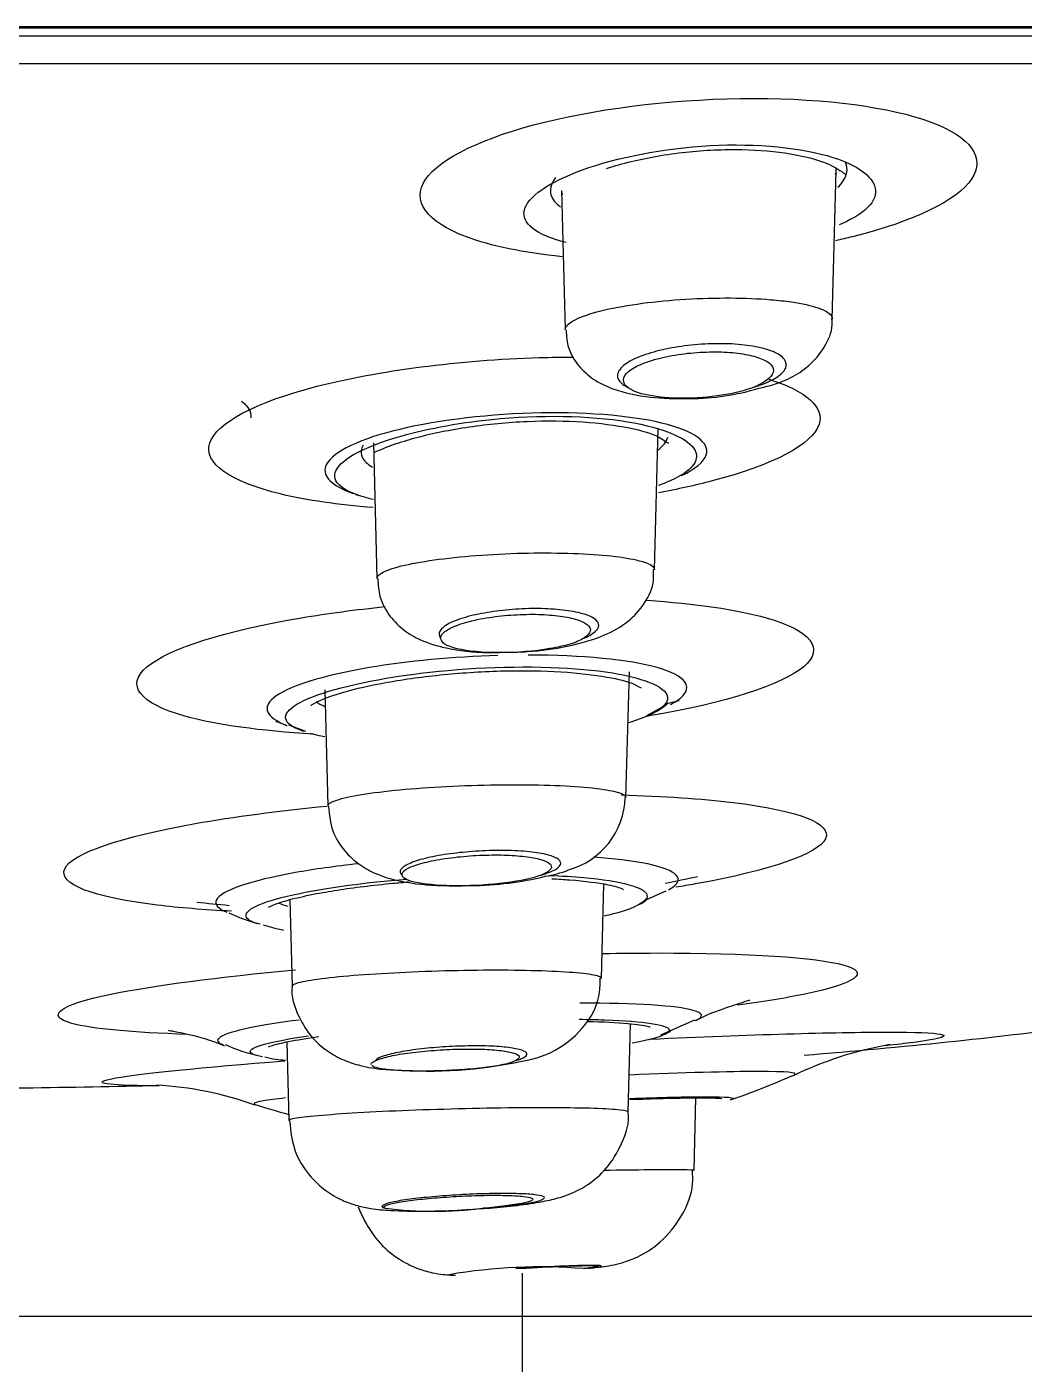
# Model space of a CAD drawing. Header units: millimetres. Extents: x -60 to 7633, y -2614 to 2146.
# Drawn here: x 2973.12 to 2983.22, y 1858.74 to 1872.29 of the extents above; entities that cross this region are included whole.
import ezdxf
from ezdxf.lldxf.tags import DXFTag

# ---------------------------------------------------------------- set-up
doc = ezdxf.new("R2010")
doc.units = ezdxf.units.MM
doc.layers.get('0').update_dxf_attribs({"color": 250})
tags = doc.linetypes.add('CENTER2', pattern=[28.575, 19.05, -3.175, 3.175, -3.175]).pattern_tags.tags
tags[10:11] = [DXFTag(74, 4), DXFTag(75, 0), DXFTag(340, '0'), DXFTag(46, 0.0), DXFTag(50, 0.0), DXFTag(44, 0.0), DXFTag(45, 0.0)]
tags[8:9] = [DXFTag(74, 4), DXFTag(75, 0), DXFTag(340, '0'), DXFTag(46, 0.0), DXFTag(50, 0.0), DXFTag(44, 0.0), DXFTag(45, 0.0)]
tags[6:7] = [DXFTag(74, 4), DXFTag(75, 0), DXFTag(340, '0'), DXFTag(46, 0.0), DXFTag(50, 0.0), DXFTag(44, 0.0), DXFTag(45, 0.0)]
tags[4:5] = [DXFTag(74, 4), DXFTag(75, 0), DXFTag(340, '0'), DXFTag(46, 0.0), DXFTag(50, 0.0), DXFTag(44, 0.0), DXFTag(45, 0.0)]

msp = doc.modelspace()

# ---------------------------------------------------------------- linework, layer by layer
at = {"linetype": 'Continuous'}
for p, q in [((3032.908, 1872.287), (2901.577, 1872.287)), ((2901.642, 1872.276), (3032.842, 1872.276)), ((3032.248, 1872.192), (2902.237, 1872.192)), ((2902.444, 1871.914), (3032.04, 1871.914)), ((2981.278, 1869.326), (2981.318, 1870.828)), ((2981.312, 1870.791), (2981.317, 1870.811)), ((2978.537, 1870.628), (2978.574, 1869.216)), ((2978.538, 1870.608), (2978.544, 1870.585)), ((2979.479, 1866.788), (2979.516, 1868.22)), ((2976.631, 1868.072), (2976.667, 1866.699)), ((2979.189, 1864.481), (2979.223, 1865.753)), ((2976.139, 1865.573), (2976.17, 1864.396)), ((2979.401, 1865.312), (2979.603, 1865.424)), ((2975.77, 1865.218), (2975.945, 1865.152)), ((2978.941, 1862.65), (2978.966, 1863.604)), ((2979.39, 1863.446), (2979.595, 1863.535)), ((2975.784, 1863.448), (2975.807, 1862.572)), ((2979.212, 1861.299), (2979.235, 1862.19)), ((2979.541, 1862.078), (2979.887, 1862.23)), ((2975.754, 1862.006), (2975.775, 1861.212)), ((2979.878, 1860.708), (2979.897, 1861.439)), ((2979.878, 1860.708), (2979.878, 1860.708)), ((2978.142, 1070.812), (2978.142, 1859.666))]:
    msp.add_line(p, q, dxfattribs=at)
at = {"linetype": 'CENTER2'}
msp.add_line((2987.242, 1859.226), (2947.242, 1859.226), dxfattribs=at)
at = {"linetype": 'Continuous'}
for centre, radius, start, end in [((2979.831, 1870.919), 2.398, 270.1227, 287.033), ((2977.947, 1865.107), 3.151, 110.1817, 114.4538), ((2977.657, 1875.445), 7.978, 285.1961, 285.3645), ((2977.657, 1875.445), 7.978, 261.0514, 261.2193), ((2976.545, 1867.732), 0.201, 242.4165, 258.563), ((2977.133, 1875.965), 10.817, 283.2626, 283.8789), ((2978.395, 1864.506), 0.787, 285.6377, 358.2367), ((2978.205, 1864.759), 1.088, 278.8067, 291.6895), ((2977.602, 1866.785), 3.195, 270.341, 283.9328), ((2976.595, 1878.889), 15.565, 281.078, 282.3027), ((2976.595, 1878.889), 15.565, 263.5329, 264.7476), ((2975.877, 1864.795), 1.642, 244.3526, 256.1226), ((2978.271, 1862.605), 0.658, 324.8925, 3.9798), ((2978.001, 1862.786), 0.983, 277.9138, 325.3091), ((2975.818, 1863.496), 1.665, 245.5429, 258.1478), ((2982.469, 1858.416), 3.614, 99.6695, 116.1417), ((2977.186, 1866.197), 4.486, 265.5562, 282.228), ((2974.267, 1858.198), 3.374, 69.7923, 87.1515), ((2977.772, 1868.605), 7.6, 288.9839, 294.0992), ((2977.772, 1868.605), 7.6, 252.0941, 254.7508), ((2977.38, 1866.137), 5.829, 273.251, 278.6328), ((2977.245, 1864.418), 4.126, 263.1181, 276.8819), ((2978.322, 1854.296), 5.432, 85.3678, 99.7732)]:
    msp.add_arc(centre, radius, start, end, dxfattribs=at)
for points, knots in [([(2978.542, 1869.958), (2978.155, 1869.999), (2977.818, 1870.067), (2977.167, 1870.311), (2977.012, 1870.524), (2977.306, 1870.958), (2977.751, 1871.17), (2978.979, 1871.473), (2979.755, 1871.561), (2980.486, 1871.561)], [0, 0, 0, 0, 0.167011, 0.167011, 0.444674, 0.444674, 0.722337, 0.722337, 1, 1, 1, 1]), ([(2980.486, 1871.561), (2981.216, 1871.561), (2981.869, 1871.473), (2982.682, 1871.171), (2982.835, 1870.957), (2982.542, 1870.528), (2982.103, 1870.314), (2981.426, 1870.146), (2981.37, 1870.133), (2981.311, 1870.12)], [0, 0, 0, 0, 0.323655, 0.323655, 0.64731, 0.64731, 0.970965, 0.970965, 1, 1, 1, 1]), ([(2978.748, 1870.837), (2979.093, 1870.962), (2979.568, 1871.058), (2980.515, 1871.109), (2980.977, 1871.062), (2981.591, 1870.865), (2981.741, 1870.723), (2981.692, 1870.478), (2981.563, 1870.371), (2981.348, 1870.281)], [0, 0, 0, 0, 0.2652394, 0.2652394, 0.5304788, 0.5304788, 0.7957183, 0.7957183, 1, 1, 1, 1]), ([(2978.99, 1870.852), (2979.079, 1870.879), (2979.303, 1870.944), (2979.789, 1871.029), (2980.365, 1871.055), (2980.873, 1871.009), (2981.245, 1870.912), (2981.383, 1870.814), (2981.409, 1870.794), (2981.411, 1870.792)], [0, 0, 0, 0, 0.096857, 0.281199, 0.461478, 0.634291, 0.804816, 0.975982, 1, 1, 1, 1]), ([(2978.583, 1870.101), (2978.278, 1870.178), (2978.128, 1870.297), (2978.192, 1870.563), (2978.402, 1870.711), (2978.748, 1870.837)], [0, 0, 0, 0, 0.498948, 0.498948, 1, 1, 1, 1]), ([(2981.42, 1870.794), (2981.422, 1870.8), (2981.424, 1870.807), (2981.43, 1870.846), (2981.427, 1870.877), (2981.415, 1870.909)], [0, 0, 0, 0, 0.176966, 0.176966, 1, 1, 1, 1]), ([(2978.474, 1870.759), (2978.449, 1870.726), (2978.433, 1870.693), (2978.421, 1870.636), (2978.422, 1870.611), (2978.428, 1870.587)], [0, 0, 0, 0, 0.558746, 0.558746, 1, 1, 1, 1]), ([(2978.574, 1869.216), (2978.574, 1869.225), (2978.576, 1869.234), (2978.581, 1869.244), (2978.597, 1869.274), (2978.64, 1869.305), (2978.706, 1869.335), (2978.772, 1869.364), (2978.864, 1869.393), (2978.974, 1869.419), (2979.084, 1869.445), (2979.214, 1869.468), (2979.354, 1869.486), (2979.492, 1869.505), (2979.643, 1869.519), (2979.796, 1869.528), (2979.945, 1869.537), (2980.099, 1869.541), (2980.246, 1869.54), (2980.39, 1869.54), (2980.531, 1869.534), (2980.655, 1869.523), (2980.73, 1869.517), (2980.8, 1869.509), (2980.864, 1869.5)], [0, 0, 0, 0, 0.046238, 0.046238, 0.046238, 0.194026, 0.194026, 0.194026, 0.342521, 0.342521, 0.342521, 0.489844, 0.489844, 0.489844, 0.634619, 0.634619, 0.634619, 0.776659, 0.776659, 0.776659, 0.917022, 0.917022, 0.917022, 1, 1, 1, 1]), ([(2980.864, 1869.5), (2980.973, 1869.484), (2981.066, 1869.463), (2981.134, 1869.44), (2981.202, 1869.417), (2981.247, 1869.39), (2981.267, 1869.362), (2981.275, 1869.35), (2981.279, 1869.339), (2981.278, 1869.327)], [0, 0, 0, 0, 0.416085, 0.416085, 0.416085, 0.831783, 0.831783, 0.831783, 1, 1, 1, 1]), ([(2980.534, 1868.626), (2980.583, 1868.637), (2980.782, 1868.684), (2981.018, 1868.809), (2981.215, 1869.048), (2981.287, 1869.232), (2981.275, 1869.316), (2981.273, 1869.328)], [0, 0, 0, 0, 0.115455, 0.541619, 0.772742, 0.972418, 1, 1, 1, 1]), ([(2978.582, 1869.215), (2978.586, 1869.149), (2978.595, 1869.024), (2978.705, 1868.845), (2978.863, 1868.706), (2979.094, 1868.595), (2979.416, 1868.526), (2979.687, 1868.521), (2979.837, 1868.521)], [0, 0, 0, 0, 0.108014, 0.239994, 0.365245, 0.519596, 0.771654, 1, 1, 1, 1]), ([(2980.483, 1868.637), (2980.503, 1868.643), (2980.522, 1868.649), (2980.54, 1868.656), (2980.61, 1868.68), (2980.668, 1868.707), (2980.712, 1868.736), (2980.758, 1868.765), (2980.789, 1868.796), (2980.803, 1868.827), (2980.817, 1868.858), (2980.814, 1868.89), (2980.793, 1868.918), (2980.772, 1868.947), (2980.733, 1868.974), (2980.678, 1868.997), (2980.642, 1869.012), (2980.599, 1869.025), (2980.551, 1869.036), (2980.485, 1869.052), (2980.407, 1869.063), (2980.324, 1869.07), (2980.24, 1869.077), (2980.149, 1869.079), (2980.056, 1869.076), (2979.966, 1869.073), (2979.872, 1869.066), (2979.783, 1869.054), (2979.694, 1869.043), (2979.607, 1869.027), (2979.529, 1869.008), (2979.448, 1868.988), (2979.375, 1868.965), (2979.315, 1868.94), (2979.251, 1868.914), (2979.2, 1868.885), (2979.165, 1868.855), (2979.128, 1868.825), (2979.107, 1868.793), (2979.103, 1868.763), (2979.1, 1868.732), (2979.114, 1868.701), (2979.146, 1868.674), (2979.161, 1868.661), (2979.18, 1868.648), (2979.203, 1868.637)], [0, 0, 0, 0, 0.019444, 0.019444, 0.019444, 0.093455, 0.093455, 0.093455, 0.170659, 0.170659, 0.170659, 0.249796, 0.249796, 0.249796, 0.328559, 0.328559, 0.328559, 0.37988, 0.37988, 0.37988, 0.449802, 0.449802, 0.449802, 0.519806, 0.519806, 0.519806, 0.588794, 0.588794, 0.588794, 0.658277, 0.658277, 0.658277, 0.730078, 0.730078, 0.730078, 0.805144, 0.805144, 0.805144, 0.883163, 0.883163, 0.883163, 0.962472, 0.962472, 0.962472, 1, 1, 1, 1]), ([(2976.629, 1867.418), (2976.275, 1867.445), (2975.956, 1867.491), (2975.177, 1867.678), (2974.908, 1867.868), (2975.041, 1868.276), (2975.441, 1868.486), (2976.674, 1868.805), (2977.507, 1868.912), (2978.429, 1868.94), (2978.546, 1868.942), (2978.662, 1868.942)], [0, 0, 0, 0, 0.135277, 0.135277, 0.410092, 0.410092, 0.684907, 0.684907, 0.959722, 0.959722, 1, 1, 1, 1]), ([(2979.203, 1868.637), (2979.182, 1868.654), (2979.17, 1868.674), (2979.166, 1868.693), (2979.16, 1868.719), (2979.17, 1868.747), (2979.194, 1868.774), (2979.219, 1868.802), (2979.259, 1868.83), (2979.312, 1868.855), (2979.365, 1868.88), (2979.432, 1868.904), (2979.507, 1868.924), (2979.58, 1868.944), (2979.663, 1868.96), (2979.75, 1868.972), (2979.832, 1868.983), (2979.919, 1868.991), (2980.004, 1868.993), (2980.085, 1868.996), (2980.167, 1868.994), (2980.241, 1868.989), (2980.315, 1868.983), (2980.383, 1868.973), (2980.442, 1868.96), (2980.501, 1868.947), (2980.552, 1868.93), (2980.59, 1868.911), (2980.63, 1868.891), (2980.658, 1868.868), (2980.672, 1868.844), (2980.686, 1868.819), (2980.685, 1868.792), (2980.67, 1868.765), (2980.655, 1868.738), (2980.624, 1868.71), (2980.579, 1868.683), (2980.552, 1868.667), (2980.52, 1868.651), (2980.483, 1868.637)], [0, 0, 0, 0, 0.06243, 0.06243, 0.06243, 0.145793, 0.145793, 0.145793, 0.231202, 0.231202, 0.231202, 0.316167, 0.316167, 0.316167, 0.398255, 0.398255, 0.398255, 0.476473, 0.476473, 0.476473, 0.551728, 0.551728, 0.551728, 0.626126, 0.626126, 0.626126, 0.701921, 0.701921, 0.701921, 0.780756, 0.780756, 0.780756, 0.863145, 0.863145, 0.863145, 0.948148, 0.948148, 0.948148, 1, 1, 1, 1]), ([(2980.483, 1868.637), (2980.395, 1868.602), (2980.283, 1868.574), (2980.034, 1868.536), (2979.896, 1868.525), (2979.635, 1868.525), (2979.513, 1868.535), (2979.318, 1868.574), (2979.244, 1868.602), (2979.203, 1868.637)], [0, 0, 0, 0, 0.25, 0.25, 0.5, 0.5, 0.75, 0.75, 1, 1, 1, 1]), ([(2980.635, 1868.719), (2981.018, 1868.596), (2981.2, 1868.433), (2981.078, 1868.06), (2980.684, 1867.849), (2980.06, 1867.687)], [0, 0, 0, 0, 0.460144, 0.460144, 1, 1, 1, 1]), ([(2975.295, 1868.494), (2975.295, 1868.494), (2975.311, 1868.482), (2975.392, 1868.412), (2975.391, 1868.337), (2975.391, 1868.327)], [0, 0, 0, 0, 0.334716, 0.924603, 1, 1, 1, 1]), ([(2979.751, 1867.742), (2979.891, 1867.809), (2979.978, 1867.881), (2980.042, 1868.077), (2979.875, 1868.196), (2979.223, 1868.352), (2978.742, 1868.389), (2977.725, 1868.358), (2977.21, 1868.291), (2976.439, 1868.092), (2976.189, 1867.96), (2976.114, 1867.734), (2976.212, 1867.638), (2976.42, 1867.563)], [0, 0, 0, 0, 0.104306, 0.104306, 0.290987, 0.290987, 0.477668, 0.477668, 0.664349, 0.664349, 0.85103, 0.85103, 1, 1, 1, 1]), ([(2976.861, 1868.127), (2977.13, 1868.207), (2977.468, 1868.274), (2978.31, 1868.36), (2978.823, 1868.35), (2979.583, 1868.224), (2979.831, 1868.113), (2979.939, 1867.892), (2979.851, 1867.785), (2979.644, 1867.692)], [0, 0, 0, 0, 0.208083, 0.208083, 0.485238, 0.485238, 0.762394, 0.762394, 1, 1, 1, 1]), ([(2976.86, 1868.065), (2976.938, 1868.09), (2977.133, 1868.15), (2977.593, 1868.244), (2978.186, 1868.3), (2978.767, 1868.296), (2979.244, 1868.229), (2979.543, 1868.142), (2979.613, 1868.063), (2979.62, 1868.074), (2979.621, 1868.076)], [0, 0, 0, 0, 0.083994, 0.242596, 0.401868, 0.557737, 0.711315, 0.864012, 0.981019, 1, 1, 1, 1]), ([(2976.497, 1867.536), (2976.366, 1867.58), (2976.281, 1867.632), (2976.196, 1867.798), (2976.328, 1867.926), (2976.618, 1868.043)], [0, 0, 0, 0, 0.348852, 0.348852, 1, 1, 1, 1]), ([(2976.511, 1867.947), (2976.512, 1867.94), (2976.515, 1867.933), (2976.534, 1867.891), (2976.57, 1867.858), (2976.622, 1867.828)], [0, 0, 0, 0, 0.15419, 0.15419, 1, 1, 1, 1]), ([(2979.644, 1867.692), (2979.61, 1867.676), (2979.572, 1867.661), (2979.528, 1867.645), (2979.525, 1867.644), (2979.522, 1867.643)], [0, 0, 0, 0, 0.92836, 0.92836, 1, 1, 1, 1]), ([(2976.667, 1866.699), (2976.666, 1866.717), (2976.682, 1866.736), (2976.714, 1866.755), (2976.755, 1866.779), (2976.823, 1866.803), (2976.913, 1866.826), (2977.003, 1866.848), (2977.117, 1866.869), (2977.246, 1866.887), (2977.374, 1866.905), (2977.521, 1866.921), (2977.673, 1866.932), (2977.824, 1866.944), (2977.985, 1866.952), (2978.143, 1866.956), (2978.299, 1866.96), (2978.455, 1866.959), (2978.6, 1866.955), (2978.744, 1866.951), (2978.881, 1866.943), (2978.997, 1866.932), (2979.115, 1866.92), (2979.216, 1866.905), (2979.293, 1866.887), (2979.341, 1866.876), (2979.38, 1866.864), (2979.41, 1866.852)], [0, 0, 0, 0, 0.093805, 0.093805, 0.093805, 0.215058, 0.215058, 0.215058, 0.336237, 0.336237, 0.336237, 0.456491, 0.456491, 0.456491, 0.575383, 0.575383, 0.575383, 0.693099, 0.693099, 0.693099, 0.810341, 0.810341, 0.810341, 0.928004, 0.928004, 0.928004, 1, 1, 1, 1]), ([(2977.982, 1865.954), (2978.058, 1865.954), (2978.255, 1865.956), (2978.622, 1866.011), (2978.947, 1866.104), (2979.204, 1866.244), (2979.382, 1866.436), (2979.475, 1866.637), (2979.469, 1866.749), (2979.467, 1866.789)], [0, 0, 0, 0, 0.100662, 0.30124, 0.523351, 0.685248, 0.820656, 0.945901, 1, 1, 1, 1]), ([(2976.676, 1866.699), (2976.679, 1866.632), (2976.686, 1866.502), (2976.791, 1866.314), (2976.94, 1866.168), (2977.132, 1866.059), (2977.396, 1865.982), (2977.703, 1865.944), (2977.913, 1865.951), (2977.982, 1865.954)], [0, 0, 0, 0, 0.101326, 0.230942, 0.345346, 0.469414, 0.645501, 0.899288, 1, 1, 1, 1]), ([(2979.398, 1866.479), (2979.893, 1866.446), (2980.314, 1866.385), (2981.066, 1866.173), (2981.207, 1865.989), (2980.77, 1865.622), (2980.2, 1865.439), (2979.417, 1865.306), (2979.411, 1865.305), (2979.405, 1865.304)], [0, 0, 0, 0, 0.241787, 0.241787, 0.619425, 0.619425, 0.997064, 0.997064, 1, 1, 1, 1]), ([(2976.022, 1865.123), (2975.49, 1865.155), (2975.032, 1865.218), (2974.262, 1865.436), (2974.117, 1865.619), (2974.558, 1865.99), (2975.134, 1866.172), (2976.167, 1866.346), (2976.452, 1866.384), (2976.749, 1866.415)], [0, 0, 0, 0, 0.224274, 0.224274, 0.555315, 0.555315, 0.886355, 0.886355, 1, 1, 1, 1]), ([(2978.762, 1866.095), (2978.764, 1866.096), (2978.767, 1866.097), (2978.769, 1866.098), (2978.821, 1866.12), (2978.861, 1866.145), (2978.885, 1866.169), (2978.909, 1866.193), (2978.918, 1866.218), (2978.911, 1866.242), (2978.906, 1866.258), (2978.894, 1866.273), (2978.874, 1866.288), (2978.847, 1866.308), (2978.804, 1866.327), (2978.749, 1866.343), (2978.694, 1866.359), (2978.625, 1866.372), (2978.548, 1866.38), (2978.473, 1866.389), (2978.389, 1866.394), (2978.301, 1866.395), (2978.216, 1866.396), (2978.126, 1866.392), (2978.038, 1866.386), (2977.951, 1866.379), (2977.864, 1866.369), (2977.785, 1866.355), (2977.704, 1866.342), (2977.628, 1866.325), (2977.563, 1866.306), (2977.496, 1866.287), (2977.439, 1866.265), (2977.396, 1866.243), (2977.352, 1866.219), (2977.321, 1866.195), (2977.307, 1866.17), (2977.292, 1866.146), (2977.293, 1866.121), (2977.31, 1866.098), (2977.311, 1866.097), (2977.312, 1866.096), (2977.313, 1866.095)], [0, 0, 0, 0, 0.003781, 0.003781, 0.003781, 0.090407, 0.090407, 0.090407, 0.179124, 0.179124, 0.179124, 0.238257, 0.238257, 0.238257, 0.323188, 0.323188, 0.323188, 0.408263, 0.408263, 0.408263, 0.491278, 0.491278, 0.491278, 0.572318, 0.572318, 0.572318, 0.653068, 0.653068, 0.653068, 0.735246, 0.735246, 0.735246, 0.81998, 0.81998, 0.81998, 0.907394, 0.907394, 0.907394, 0.996464, 0.996464, 0.996464, 1, 1, 1, 1]), ([(2977.313, 1866.095), (2977.313, 1866.106), (2977.316, 1866.117), (2977.323, 1866.128), (2977.337, 1866.151), (2977.367, 1866.174), (2977.41, 1866.196), (2977.453, 1866.218), (2977.511, 1866.24), (2977.578, 1866.258), (2977.644, 1866.276), (2977.721, 1866.293), (2977.804, 1866.305), (2977.884, 1866.317), (2977.97, 1866.326), (2978.056, 1866.331), (2978.139, 1866.336), (2978.224, 1866.338), (2978.303, 1866.336), (2978.382, 1866.333), (2978.456, 1866.328), (2978.522, 1866.319), (2978.588, 1866.31), (2978.646, 1866.297), (2978.692, 1866.283), (2978.74, 1866.268), (2978.776, 1866.25), (2978.799, 1866.231), (2978.822, 1866.211), (2978.832, 1866.189), (2978.827, 1866.167), (2978.821, 1866.144), (2978.801, 1866.121), (2978.767, 1866.098), (2978.765, 1866.097), (2978.764, 1866.096), (2978.762, 1866.095)], [0, 0, 0, 0, 0.046911, 0.046911, 0.046911, 0.145834, 0.145834, 0.145834, 0.245146, 0.245146, 0.245146, 0.342666, 0.342666, 0.342666, 0.437046, 0.437046, 0.437046, 0.528464, 0.528464, 0.528464, 0.618404, 0.618404, 0.618404, 0.708863, 0.708863, 0.708863, 0.801541, 0.801541, 0.801541, 0.897268, 0.897268, 0.897268, 0.995646, 0.995646, 0.995646, 1, 1, 1, 1]), ([(2978.762, 1866.095), (2978.727, 1866.073), (2978.681, 1866.053), (2978.564, 1866.017), (2978.495, 1866.002), (2978.266, 1865.963), (2978.084, 1865.949), (2977.743, 1865.949), (2977.587, 1865.963), (2977.371, 1866.014), (2977.313, 1866.051), (2977.313, 1866.095)], [0, 0, 0, 0, 0.125, 0.125, 0.25, 0.25, 0.5, 0.5, 0.75, 0.75, 1, 1, 1, 1]), ([(2977.892, 1865.919), (2977.44, 1865.906), (2976.977, 1865.862), (2976.113, 1865.717), (2975.754, 1865.603), (2975.502, 1865.392), (2975.546, 1865.295), (2975.74, 1865.218)], [0, 0, 0, 0, 0.30526, 0.30526, 0.680205, 0.680205, 1, 1, 1, 1]), ([(2979.64, 1865.424), (2979.681, 1865.445), (2979.715, 1865.467), (2979.879, 1865.604), (2979.791, 1865.717), (2979.221, 1865.877), (2978.744, 1865.924), (2978.199, 1865.924)], [0, 0, 0, 0, 0.086457, 0.086457, 0.543229, 0.543229, 1, 1, 1, 1]), ([(2976.156, 1865.492), (2976.216, 1865.513), (2976.365, 1865.564), (2976.764, 1865.655), (2977.333, 1865.733), (2977.96, 1865.772), (2978.547, 1865.762), (2979.006, 1865.707), (2979.274, 1865.642), (2979.342, 1865.587), (2979.343, 1865.594), (2979.343, 1865.594)], [0, 0, 0, 0, 0.074437, 0.211197, 0.354066, 0.496536, 0.637348, 0.777012, 0.901134, 0.993041, 1, 1, 1, 1]), ([(2976.179, 1865.557), (2976.5, 1865.655), (2976.975, 1865.737), (2977.989, 1865.817), (2978.52, 1865.812), (2979.302, 1865.714), (2979.554, 1865.625), (2979.634, 1865.457), (2979.569, 1865.384), (2979.421, 1865.317)], [0, 0, 0, 0, 0.270816, 0.270816, 0.541633, 0.541633, 0.812449, 0.812449, 1, 1, 1, 1]), ([(2975.926, 1865.15), (2975.83, 1865.183), (2975.77, 1865.22), (2975.704, 1865.352), (2975.858, 1865.46), (2976.179, 1865.557)], [0, 0, 0, 0, 0.3078711, 0.3078711, 1, 1, 1, 1]), ([(2975.997, 1865.41), (2975.996, 1865.409), (2975.998, 1865.416), (2976.06, 1865.453), (2976.127, 1865.48), (2976.156, 1865.492)], [0, 0, 0, 0, 0.211612, 0.72492, 1, 1, 1, 1]), ([(2979.214, 1865.241), (2979.223, 1865.244), (2979.37, 1865.288), (2979.499, 1865.342), (2979.603, 1865.428), (2979.617, 1865.441)], [0, 0, 0, 0, 0.050019, 0.864598, 1, 1, 1, 1]), ([(2975.644, 1865.251), (2975.644, 1865.251), (2975.644, 1865.252), (2975.672, 1865.248), (2975.744, 1865.215), (2975.759, 1865.208)], [0, 0, 0, 0, 0.072657, 0.838326, 1, 1, 1, 1]), ([(2976.17, 1864.396), (2976.17, 1864.401), (2976.172, 1864.407), (2976.176, 1864.412), (2976.192, 1864.431), (2976.238, 1864.451), (2976.309, 1864.47), (2976.38, 1864.489), (2976.479, 1864.508), (2976.598, 1864.525), (2976.717, 1864.541), (2976.858, 1864.557), (2977.011, 1864.57), (2977.163, 1864.582), (2977.33, 1864.593), (2977.498, 1864.6), (2977.666, 1864.607), (2977.839, 1864.611), (2978.004, 1864.611), (2978.168, 1864.612), (2978.328, 1864.609), (2978.471, 1864.604), (2978.614, 1864.598), (2978.744, 1864.589), (2978.85, 1864.578), (2978.956, 1864.566), (2979.041, 1864.552), (2979.099, 1864.536), (2979.156, 1864.521), (2979.187, 1864.503), (2979.189, 1864.484), (2979.189, 1864.483), (2979.189, 1864.482), (2979.189, 1864.482)], [0, 0, 0, 0, 0.030554, 0.030554, 0.030554, 0.138576, 0.138576, 0.138576, 0.246839, 0.246839, 0.246839, 0.354885, 0.354885, 0.354885, 0.462347, 0.462347, 0.462347, 0.569117, 0.569117, 0.569117, 0.675401, 0.675401, 0.675401, 0.781612, 0.781612, 0.781612, 0.888195, 0.888195, 0.888195, 0.995428, 0.995428, 0.995428, 1, 1, 1, 1]), ([(2979.14, 1864.507), (2979.567, 1864.495), (2979.954, 1864.47), (2980.94, 1864.351), (2981.28, 1864.216), (2981.14, 1863.912), (2980.66, 1863.744), (2979.889, 1863.606)], [0, 0, 0, 0, 0.192274, 0.192274, 0.596137, 0.596137, 1, 1, 1, 1]), ([(2975.195, 1863.33), (2974.917, 1863.344), (2974.662, 1863.365), (2973.782, 1863.471), (2973.435, 1863.606), (2973.577, 1863.915), (2974.065, 1864.082), (2975.214, 1864.287), (2975.673, 1864.347), (2976.163, 1864.395)], [0, 0, 0, 0, 0.116877, 0.116877, 0.468791, 0.468791, 0.820706, 0.820706, 1, 1, 1, 1]), ([(2976.177, 1864.395), (2976.185, 1864.301), (2976.201, 1864.146), (2976.33, 1863.939), (2976.489, 1863.795), (2976.67, 1863.698), (2976.914, 1863.624), (2977.23, 1863.585), (2977.492, 1863.588), (2977.621, 1863.59)], [0, 0, 0, 0, 0.1277, 0.247531, 0.354899, 0.459819, 0.589888, 0.826531, 1, 1, 1, 1]), ([(2978.329, 1863.696), (2978.36, 1863.705), (2978.388, 1863.715), (2978.413, 1863.724), (2978.46, 1863.743), (2978.494, 1863.763), (2978.513, 1863.782), (2978.531, 1863.802), (2978.534, 1863.822), (2978.52, 1863.84), (2978.507, 1863.858), (2978.477, 1863.875), (2978.432, 1863.89), (2978.389, 1863.904), (2978.33, 1863.917), (2978.261, 1863.926), (2978.194, 1863.935), (2978.115, 1863.941), (2978.031, 1863.944), (2977.948, 1863.947), (2977.859, 1863.946), (2977.769, 1863.943), (2977.68, 1863.939), (2977.589, 1863.932), (2977.504, 1863.923), (2977.418, 1863.914), (2977.335, 1863.902), (2977.261, 1863.888), (2977.186, 1863.873), (2977.12, 1863.857), (2977.066, 1863.839), (2977.011, 1863.821), (2976.968, 1863.802), (2976.94, 1863.782), (2976.913, 1863.763), (2976.9, 1863.743), (2976.903, 1863.724), (2976.905, 1863.714), (2976.911, 1863.705), (2976.921, 1863.696)], [0, 0, 0, 0, 0.043459, 0.043459, 0.043459, 0.128073, 0.128073, 0.128073, 0.213448, 0.213448, 0.213448, 0.298684, 0.298684, 0.298684, 0.382639, 0.382639, 0.382639, 0.464766, 0.464766, 0.464766, 0.545372, 0.545372, 0.545372, 0.62541, 0.62541, 0.62541, 0.706032, 0.706032, 0.706032, 0.788127, 0.788127, 0.788127, 0.871984, 0.871984, 0.871984, 0.957148, 0.957148, 0.957148, 1, 1, 1, 1]), ([(2976.921, 1863.696), (2976.92, 1863.705), (2976.923, 1863.714), (2976.929, 1863.724), (2976.942, 1863.742), (2976.97, 1863.76), (2977.011, 1863.778), (2977.051, 1863.796), (2977.106, 1863.813), (2977.171, 1863.828), (2977.235, 1863.844), (2977.311, 1863.857), (2977.391, 1863.868), (2977.47, 1863.879), (2977.556, 1863.887), (2977.641, 1863.893), (2977.725, 1863.898), (2977.811, 1863.9), (2977.891, 1863.9), (2977.971, 1863.899), (2978.048, 1863.896), (2978.115, 1863.889), (2978.183, 1863.883), (2978.243, 1863.874), (2978.291, 1863.863), (2978.34, 1863.852), (2978.377, 1863.838), (2978.401, 1863.823), (2978.426, 1863.808), (2978.436, 1863.791), (2978.433, 1863.773), (2978.429, 1863.755), (2978.41, 1863.737), (2978.378, 1863.719), (2978.364, 1863.711), (2978.348, 1863.704), (2978.329, 1863.696)], [0, 0, 0, 0, 0.047968, 0.047968, 0.047968, 0.141548, 0.141548, 0.141548, 0.235598, 0.235598, 0.235598, 0.328767, 0.328767, 0.328767, 0.420091, 0.420091, 0.420091, 0.509476, 0.509476, 0.509476, 0.597699, 0.597699, 0.597699, 0.685991, 0.685991, 0.685991, 0.775518, 0.775518, 0.775518, 0.866933, 0.866933, 0.866933, 0.960115, 0.960115, 0.960115, 1, 1, 1, 1]), ([(2979.62, 1863.548), (2979.669, 1863.575), (2979.7, 1863.602), (2979.755, 1863.72), (2979.545, 1863.802), (2979.059, 1863.861), (2978.964, 1863.87), (2978.862, 1863.877)], [0, 0, 0, 0, 0.187401, 0.187401, 0.855767, 0.855767, 1, 1, 1, 1]), ([(2976.476, 1863.81), (2976.246, 1863.785), (2976.031, 1863.755), (2975.381, 1863.639), (2975.085, 1863.537), (2975.021, 1863.399), (2975.058, 1863.357), (2975.148, 1863.32)], [0, 0, 0, 0, 0.215492, 0.215492, 0.743903, 0.743903, 1, 1, 1, 1]), ([(2976.022, 1863.502), (2976.109, 1863.518), (2976.328, 1863.557), (2976.677, 1863.6), (2976.935, 1863.623), (2976.989, 1863.628)], [0, 0, 0, 0, 0.293797, 0.854321, 1, 1, 1, 1]), ([(2978.329, 1863.696), (2978.247, 1863.663), (2978.121, 1863.636), (2977.819, 1863.598), (2977.648, 1863.588), (2977.33, 1863.587), (2977.186, 1863.598), (2976.983, 1863.635), (2976.925, 1863.663), (2976.921, 1863.696)], [0, 0, 0, 0, 0.25, 0.25, 0.5, 0.5, 0.75, 0.75, 1, 1, 1, 1]), ([(2978.412, 1863.693), (2978.537, 1863.688), (2978.653, 1863.681), (2979.147, 1863.636), (2979.383, 1863.571), (2979.41, 1863.458), (2979.37, 1863.42), (2979.287, 1863.382)], [0, 0, 0, 0, 0.1554813, 0.1554813, 0.7282898, 0.7282898, 1, 1, 1, 1]), ([(2978.437, 1863.659), (2978.501, 1863.656), (2978.727, 1863.642), (2979.004, 1863.605), (2979.148, 1863.564), (2979.164, 1863.549), (2979.164, 1863.549)], [0, 0, 0, 0, 0.156599, 0.581268, 0.892239, 1, 1, 1, 1]), ([(2975.459, 1863.201), (2975.39, 1863.224), (2975.35, 1863.25), (2975.325, 1863.351), (2975.521, 1863.436), (2975.885, 1863.511)], [0, 0, 0, 0, 0.281127, 0.281127, 1, 1, 1, 1]), ([(2975.569, 1863.368), (2975.569, 1863.368), (2975.573, 1863.372), (2975.617, 1863.396), (2975.766, 1863.447), (2975.928, 1863.482), (2976.022, 1863.502)], [0, 0, 0, 0, 0.053255, 0.276016, 0.652581, 1, 1, 1, 1]), ([(2978.973, 1863.283), (2979.004, 1863.291), (2979.17, 1863.331), (2979.293, 1863.375), (2979.386, 1863.437), (2979.392, 1863.441)], [0, 0, 0, 0, 0.174812, 0.950822, 1, 1, 1, 1]), ([(2975.514, 1863.191), (2975.579, 1863.172), (2975.64, 1863.155), (2975.718, 1863.141), (2975.722, 1863.141)], [0, 0, 0, 0, 0.955492, 1, 1, 1, 1]), ([(2979.501, 1862.907), (2980.429, 1862.907), (2981.118, 1862.862), (2981.67, 1862.708), (2981.524, 1862.599), (2980.814, 1862.452), (2980.584, 1862.414), (2980.318, 1862.377)], [0, 0, 0, 0, 0.425294, 0.425294, 0.850589, 0.850589, 1, 1, 1, 1]), ([(2974.75, 1862.083), (2974.193, 1862.1), (2973.777, 1862.139), (2973.301, 1862.271), (2973.441, 1862.379), (2974.399, 1862.578), (2975.066, 1862.665), (2975.843, 1862.736)], [0, 0, 0, 0, 0.284219, 0.284219, 0.680752, 0.680752, 1, 1, 1, 1]), ([(2975.807, 1862.572), (2975.807, 1862.584), (2975.829, 1862.595), (2975.873, 1862.607), (2975.923, 1862.621), (2976.003, 1862.635), (2976.106, 1862.648), (2976.21, 1862.662), (2976.339, 1862.674), (2976.484, 1862.685), (2976.629, 1862.696), (2976.793, 1862.706), (2976.963, 1862.714), (2977.132, 1862.722), (2977.312, 1862.728), (2977.487, 1862.731), (2977.661, 1862.735), (2977.836, 1862.736), (2977.997, 1862.735), (2978.157, 1862.734), (2978.308, 1862.73), (2978.437, 1862.724), (2978.565, 1862.719), (2978.675, 1862.711), (2978.757, 1862.702), (2978.839, 1862.692), (2978.896, 1862.681), (2978.923, 1862.669), (2978.935, 1862.663), (2978.941, 1862.657), (2978.941, 1862.651)], [0, 0, 0, 0, 0.093054, 0.093054, 0.093054, 0.200733, 0.200733, 0.200733, 0.308449, 0.308449, 0.308449, 0.415991, 0.415991, 0.415991, 0.523222, 0.523222, 0.523222, 0.630144, 0.630144, 0.630144, 0.736896, 0.736896, 0.736896, 0.84369, 0.84369, 0.84369, 0.95072, 0.95072, 0.95072, 1, 1, 1, 1]), ([(2975.808, 1862.574), (2975.808, 1862.572), (2975.793, 1862.471), (2975.86, 1862.273), (2975.994, 1862.056), (2976.159, 1861.91), (2976.333, 1861.816), (2976.524, 1861.758), (2976.68, 1861.73), (2976.799, 1861.725), (2976.839, 1861.724)], [0, 0, 0, 0, 0.003775, 0.199524, 0.352547, 0.486697, 0.612497, 0.743446, 0.926249, 1, 1, 1, 1]), ([(2979.901, 1862.226), (2979.979, 1862.264), (2979.97, 1862.298), (2979.703, 1862.373), (2979.285, 1862.4), (2978.723, 1862.4)], [0, 0, 0, 0, 0.3749, 0.3749, 1, 1, 1, 1]), ([(2979.892, 1862.221), (2979.894, 1862.222), (2980.005, 1862.284), (2980.212, 1862.357), (2980.404, 1862.42), (2980.441, 1862.429), (2980.443, 1862.429), (2980.443, 1862.429)], [0, 0, 0, 0, 0.003622, 0.376312, 0.700745, 0.971369, 1, 1, 1, 1]), ([(2974.553, 1862.124), (2974.553, 1862.124), (2974.574, 1862.121), (2974.708, 1862.096), (2974.929, 1862.046), (2975.078, 1861.985), (2975.123, 1861.966)], [0, 0, 0, 0, 0.218517, 0.523638, 0.87729, 1, 1, 1, 1]), ([(2975.881, 1862.228), (2975.682, 1862.203), (2975.51, 1862.175), (2975.077, 1862.086), (2974.979, 1862.024), (2975.111, 1861.977)], [0, 0, 0, 0, 0.305361, 0.305361, 1, 1, 1, 1]), ([(2978.716, 1862.236), (2978.807, 1862.235), (2978.893, 1862.233), (2979.373, 1862.216), (2979.615, 1862.179), (2979.63, 1862.113), (2979.607, 1862.094), (2979.56, 1862.076)], [0, 0, 0, 0, 0.128835, 0.128835, 0.777646, 0.777646, 1, 1, 1, 1]), ([(2978.793, 1862.214), (2978.956, 1862.211), (2979.214, 1862.197), (2979.4, 1862.171), (2979.436, 1862.157), (2979.435, 1862.158)], [0, 0, 0, 0, 0.455054, 0.831967, 1, 1, 1, 1]), ([(2979.25, 1861.996), (2979.322, 1862.009), (2979.46, 1862.039), (2979.565, 1862.073), (2979.629, 1862.108), (2979.641, 1862.116)], [0, 0, 0, 0, 0.408505, 0.891504, 1, 1, 1, 1]), ([(2981.839, 1862.106), (2982.404, 1862.106), (2982.555, 1862.076), (2982.224, 1862.019), (2982.168, 1862.01), (2982.103, 1862.002)], [0, 0, 0, 0, 0.866002, 0.866002, 1, 1, 1, 1]), ([(2975.451, 1861.868), (2975.41, 1861.879), (2975.388, 1861.892), (2975.373, 1861.953), (2975.586, 1862.012), (2975.973, 1862.068)], [0, 0, 0, 0, 0.225808, 0.225808, 1, 1, 1, 1]), ([(2975.569, 1861.957), (2975.569, 1861.957), (2975.571, 1861.958), (2975.614, 1861.975), (2975.769, 1862.014), (2975.955, 1862.042), (2976.077, 1862.061)], [0, 0, 0, 0, 0.039156, 0.234246, 0.588245, 1, 1, 1, 1]), ([(2975.531, 1861.854), (2975.569, 1861.845), (2975.626, 1861.833), (2975.705, 1861.825), (2975.741, 1861.821)], [0, 0, 0, 0, 0.5854931, 1, 1, 1, 1]), ([(2978.069, 1861.815), (2978.09, 1861.822), (2978.109, 1861.828), (2978.125, 1861.835), (2978.159, 1861.849), (2978.179, 1861.863), (2978.184, 1861.876), (2978.189, 1861.89), (2978.179, 1861.903), (2978.154, 1861.914), (2978.13, 1861.926), (2978.09, 1861.936), (2978.039, 1861.944), (2977.988, 1861.952), (2977.925, 1861.958), (2977.853, 1861.962), (2977.783, 1861.966), (2977.703, 1861.967), (2977.62, 1861.966), (2977.538, 1861.965), (2977.451, 1861.962), (2977.366, 1861.957), (2977.281, 1861.952), (2977.196, 1861.945), (2977.118, 1861.936), (2977.039, 1861.927), (2976.965, 1861.916), (2976.901, 1861.904), (2976.837, 1861.892), (2976.782, 1861.878), (2976.74, 1861.865), (2976.698, 1861.851), (2976.669, 1861.837), (2976.655, 1861.823), (2976.652, 1861.821), (2976.65, 1861.818), (2976.648, 1861.815)], [0, 0, 0, 0, 0.044431, 0.044431, 0.044431, 0.139659, 0.139659, 0.139659, 0.234914, 0.234914, 0.234914, 0.329722, 0.329722, 0.329722, 0.423438, 0.423438, 0.423438, 0.516042, 0.516042, 0.516042, 0.608007, 0.608007, 0.608007, 0.700068, 0.700068, 0.700068, 0.792905, 0.792905, 0.792905, 0.886872, 0.886872, 0.886872, 0.981843, 0.981843, 0.981843, 1, 1, 1, 1]), ([(2976.648, 1861.815), (2976.654, 1861.818), (2976.66, 1861.821), (2976.667, 1861.823), (2976.699, 1861.837), (2976.746, 1861.85), (2976.803, 1861.863), (2976.86, 1861.875), (2976.929, 1861.887), (2977.005, 1861.897), (2977.079, 1861.907), (2977.162, 1861.915), (2977.246, 1861.921), (2977.329, 1861.927), (2977.415, 1861.932), (2977.498, 1861.934), (2977.579, 1861.935), (2977.66, 1861.935), (2977.732, 1861.933), (2977.804, 1861.93), (2977.87, 1861.925), (2977.924, 1861.919), (2977.979, 1861.912), (2978.023, 1861.903), (2978.054, 1861.894), (2978.086, 1861.883), (2978.104, 1861.872), (2978.108, 1861.859), (2978.112, 1861.847), (2978.102, 1861.834), (2978.078, 1861.82), (2978.075, 1861.819), (2978.072, 1861.817), (2978.069, 1861.815)], [0, 0, 0, 0, 0.021811, 0.021811, 0.021811, 0.131071, 0.131071, 0.131071, 0.240195, 0.240195, 0.240195, 0.348361, 0.348361, 0.348361, 0.455185, 0.455185, 0.455185, 0.560892, 0.560892, 0.560892, 0.666188, 0.666188, 0.666188, 0.771936, 0.771936, 0.771936, 0.878799, 0.878799, 0.878799, 0.986973, 0.986973, 0.986973, 1, 1, 1, 1]), ([(2974.219, 1861.564), (2973.857, 1861.572), (2973.783, 1861.6), (2974.282, 1861.687), (2974.898, 1861.749), (2975.733, 1861.814)], [0, 0, 0, 0, 0.482037, 0.482037, 1, 1, 1, 1]), ([(2976.609, 1861.779), (2976.609, 1861.787), (2976.615, 1861.795), (2976.627, 1861.803), (2976.633, 1861.807), (2976.64, 1861.811), (2976.648, 1861.815)], [0, 0, 0, 0, 0.677531, 0.677531, 0.677531, 1, 1, 1, 1]), ([(2978.069, 1861.815), (2978.041, 1861.802), (2978, 1861.789), (2977.947, 1861.777), (2977.895, 1861.766), (2977.83, 1861.755), (2977.758, 1861.747), (2977.687, 1861.738), (2977.606, 1861.73), (2977.524, 1861.725), (2977.442, 1861.719), (2977.356, 1861.715), (2977.272, 1861.713), (2977.189, 1861.711), (2977.107, 1861.711), (2977.032, 1861.712), (2976.957, 1861.713), (2976.887, 1861.716), (2976.828, 1861.721), (2976.769, 1861.725), (2976.72, 1861.732), (2976.683, 1861.74), (2976.647, 1861.747), (2976.623, 1861.757), (2976.614, 1861.767)], [0, 0, 0, 0, 0.126632, 0.126632, 0.126632, 0.253321, 0.253321, 0.253321, 0.379138, 0.379138, 0.379138, 0.503905, 0.503905, 0.503905, 0.627943, 0.627943, 0.627943, 0.751674, 0.751674, 0.751674, 0.87555, 0.87555, 0.87555, 1, 1, 1, 1]), ([(2975.74, 1861.439), (2975.645, 1861.428), (2975.569, 1861.418), (2975.433, 1861.394), (2975.407, 1861.383), (2975.435, 1861.374)], [0, 0, 0, 0, 0.390844, 0.390844, 1, 1, 1, 1]), ([(2979.224, 1861.434), (2979.537, 1861.446), (2979.802, 1861.452), (2980.216, 1861.452), (2980.314, 1861.443), (2980.265, 1861.426)], [0, 0, 0, 0, 0.44345, 0.44345, 1, 1, 1, 1]), ([(2979.228, 1861.424), (2979.347, 1861.428), (2979.642, 1861.438), (2979.971, 1861.442), (2980.13, 1861.438), (2980.16, 1861.433), (2980.16, 1861.433)], [0, 0, 0, 0, 0.233008, 0.601001, 0.898069, 1, 1, 1, 1]), ([(2975.775, 1861.212), (2975.775, 1861.216), (2975.78, 1861.219), (2975.79, 1861.223), (2975.816, 1861.232), (2975.875, 1861.242), (2975.963, 1861.251), (2976.05, 1861.261), (2976.168, 1861.271), (2976.308, 1861.28), (2976.447, 1861.29), (2976.612, 1861.299), (2976.787, 1861.307), (2976.963, 1861.315), (2977.154, 1861.322), (2977.346, 1861.327), (2977.538, 1861.333), (2977.735, 1861.337), (2977.921, 1861.34), (2978.108, 1861.342), (2978.288, 1861.343), (2978.448, 1861.343), (2978.608, 1861.342), (2978.751, 1861.34), (2978.866, 1861.336), (2978.982, 1861.332), (2979.072, 1861.327), (2979.131, 1861.32), (2979.184, 1861.314), (2979.212, 1861.307), (2979.212, 1861.299)], [0, 0, 0, 0, 0.042973, 0.042973, 0.042973, 0.150362, 0.150362, 0.150362, 0.25785, 0.25785, 0.25785, 0.365357, 0.365357, 0.365357, 0.472793, 0.472793, 0.472793, 0.580102, 0.580102, 0.580102, 0.687281, 0.687281, 0.687281, 0.794386, 0.794386, 0.794386, 0.901504, 0.901504, 0.901504, 1, 1, 1, 1]), ([(2978.255, 1860.375), (2978.322, 1860.386), (2978.429, 1860.405), (2978.606, 1860.455), (2978.808, 1860.554), (2979.009, 1860.727), (2979.155, 1860.976), (2979.229, 1861.195), (2979.211, 1861.298), (2979.21, 1861.3)], [0, 0, 0, 0, 0.160285, 0.300842, 0.447298, 0.609068, 0.792994, 0.996503, 1, 1, 1, 1]), ([(2975.783, 1861.21), (2975.793, 1861.095), (2975.814, 1860.908), (2975.964, 1860.663), (2976.136, 1860.501), (2976.31, 1860.4), (2976.47, 1860.345), (2976.632, 1860.313), (2976.835, 1860.295), (2977.135, 1860.29), (2977.473, 1860.3), (2977.643, 1860.313), (2977.71, 1860.318)], [0, 0, 0, 0, 0.119815, 0.226282, 0.314073, 0.390186, 0.457789, 0.523754, 0.6283, 0.790844, 0.928372, 1, 1, 1, 1]), ([(2978.809, 1859.714), (2978.86, 1859.719), (2978.934, 1859.728), (2979.032, 1859.742), (2979.156, 1859.769), (2979.337, 1859.836), (2979.56, 1859.981), (2979.763, 1860.233), (2979.874, 1860.505), (2979.865, 1860.658), (2979.862, 1860.708)], [0, 0, 0, 0, 0.12211, 0.207027, 0.281872, 0.377598, 0.535835, 0.725805, 0.922493, 1, 1, 1, 1]), ([(2978.971, 1860.708), (2978.99, 1860.708), (2979.009, 1860.708), (2979.028, 1860.709), (2979.194, 1860.711), (2979.346, 1860.713), (2979.47, 1860.714), (2979.595, 1860.715), (2979.695, 1860.715), (2979.764, 1860.714), (2979.833, 1860.714), (2979.872, 1860.712), (2979.877, 1860.709), (2979.877, 1860.709), (2979.878, 1860.709), (2979.878, 1860.709)], [0, 0, 0, 0, 0.035095, 0.035095, 0.035095, 0.348314, 0.348314, 0.348314, 0.661423, 0.661423, 0.661423, 0.974485, 0.974485, 0.974485, 1, 1, 1, 1]), ([(2978.2, 1860.374), (2978.21, 1860.376), (2978.22, 1860.378), (2978.23, 1860.38), (2978.28, 1860.39), (2978.318, 1860.4), (2978.34, 1860.409), (2978.362, 1860.419), (2978.368, 1860.428), (2978.359, 1860.436), (2978.35, 1860.444), (2978.324, 1860.451), (2978.285, 1860.456), (2978.246, 1860.462), (2978.191, 1860.466), (2978.127, 1860.469), (2978.062, 1860.471), (2977.986, 1860.472), (2977.903, 1860.472), (2977.821, 1860.471), (2977.731, 1860.469), (2977.64, 1860.465), (2977.549, 1860.461), (2977.455, 1860.456), (2977.366, 1860.449), (2977.276, 1860.443), (2977.189, 1860.435), (2977.111, 1860.426), (2977.032, 1860.418), (2976.961, 1860.408), (2976.903, 1860.399), (2976.845, 1860.389), (2976.798, 1860.379), (2976.767, 1860.369), (2976.735, 1860.359), (2976.719, 1860.35), (2976.718, 1860.341), (2976.718, 1860.334), (2976.729, 1860.328), (2976.75, 1860.322)], [0, 0, 0, 0, 0.0158188, 0.0158188, 0.0158188, 0.099414, 0.099414, 0.099414, 0.1830458, 0.1830458, 0.1830458, 0.2664533, 0.2664533, 0.2664533, 0.3494496, 0.3494496, 0.3494496, 0.432031, 0.432031, 0.432031, 0.5143769, 0.5143769, 0.5143769, 0.5967671, 0.5967671, 0.5967671, 0.6794602, 0.6794602, 0.6794602, 0.7625837, 0.7625837, 0.7625837, 0.8460789, 0.8460789, 0.8460789, 0.9297232, 0.9297232, 0.9297232, 1, 1, 1, 1]), ([(2976.75, 1860.322), (2976.745, 1860.324), (2976.741, 1860.327), (2976.739, 1860.329), (2976.733, 1860.337), (2976.742, 1860.345), (2976.765, 1860.354), (2976.787, 1860.363), (2976.824, 1860.372), (2976.873, 1860.381), (2976.921, 1860.39), (2976.983, 1860.398), (2977.052, 1860.407), (2977.121, 1860.415), (2977.199, 1860.422), (2977.281, 1860.429), (2977.362, 1860.435), (2977.448, 1860.441), (2977.533, 1860.445), (2977.617, 1860.449), (2977.702, 1860.451), (2977.78, 1860.453), (2977.857, 1860.454), (2977.93, 1860.453), (2977.993, 1860.452), (2978.055, 1860.45), (2978.109, 1860.447), (2978.15, 1860.442), (2978.19, 1860.437), (2978.219, 1860.431), (2978.233, 1860.425), (2978.248, 1860.418), (2978.248, 1860.41), (2978.234, 1860.402), (2978.22, 1860.393), (2978.191, 1860.384), (2978.151, 1860.375), (2978.125, 1860.37), (2978.094, 1860.364), (2978.059, 1860.359), (2978.003, 1860.35), (2977.936, 1860.341), (2977.862, 1860.333), (2977.823, 1860.329), (2977.782, 1860.325), (2977.739, 1860.322)], [0, 0, 0, 0, 0.026646, 0.026646, 0.026646, 0.100562, 0.100562, 0.100562, 0.174859, 0.174859, 0.174859, 0.249364, 0.249364, 0.249364, 0.32381, 0.32381, 0.32381, 0.397956, 0.397956, 0.397956, 0.471693, 0.471693, 0.471693, 0.545096, 0.545096, 0.545096, 0.618382, 0.618382, 0.618382, 0.691817, 0.691817, 0.691817, 0.765602, 0.765602, 0.765602, 0.839789, 0.839789, 0.839789, 0.886275, 0.886275, 0.886275, 0.960553, 0.960553, 0.960553, 1, 1, 1, 1]), ([(2977.739, 1860.322), (2977.793, 1860.326), (2977.845, 1860.33), (2977.895, 1860.335), (2977.947, 1860.34), (2977.996, 1860.346), (2978.041, 1860.351), (2978.101, 1860.359), (2978.154, 1860.366), (2978.2, 1860.374)], [0, 0, 0, 0, 0.295021, 0.295021, 0.295021, 0.59792, 0.59792, 0.59792, 1, 1, 1, 1]), ([(2976.478, 1860.336), (2976.495, 1860.29), (2976.558, 1860.153), (2976.683, 1859.968), (2976.875, 1859.809), (2977.058, 1859.715), (2977.216, 1859.669), (2977.332, 1859.651), (2977.408, 1859.646), (2977.442, 1859.645), (2977.462, 1859.644)], [0, 0, 0, 0, 0.1057412, 0.319585, 0.4988946, 0.6507669, 0.7748699, 0.8653454, 0.9333197, 1, 1, 1, 1]), ([(2978.761, 1859.711), (2978.859, 1859.72), (2978.922, 1859.729), (2978.951, 1859.741), (2978.918, 1859.744), (2978.767, 1859.744), (2978.652, 1859.741), (2978.376, 1859.729), (2978.221, 1859.72), (2978.074, 1859.711)], [0, 0, 0, 0, 0.25, 0.25, 0.5, 0.5, 0.75, 0.75, 1, 1, 1, 1]), ([(2978.074, 1859.711), (2978.217, 1859.719), (2978.364, 1859.727), (2978.624, 1859.738), (2978.732, 1859.741), (2978.876, 1859.741), (2978.912, 1859.738), (2978.896, 1859.727), (2978.846, 1859.72), (2978.761, 1859.711)], [0, 0, 0, 0, 0.25, 0.25, 0.5, 0.5, 0.75, 0.75, 1, 1, 1, 1])]:
    msp.add_open_spline(points, degree=3, knots=knots, dxfattribs=at)
for points in [[(2981.318, 1870.83), (2981.318, 1870.841), (2981.317, 1870.852), (2981.315, 1870.863)], [(2981.333, 1870.661), (2981.379, 1870.704), (2981.408, 1870.749), (2981.42, 1870.794)], [(2978.428, 1870.587), (2978.441, 1870.542), (2978.474, 1870.5), (2978.526, 1870.461)], [(2976.618, 1868.043), (2976.69, 1868.072), (2976.772, 1868.1), (2976.861, 1868.127)], [(2979.514, 1868.002), (2979.567, 1868.043), (2979.6, 1868.086), (2979.612, 1868.129)], [(2976.527, 1868.048), (2976.507, 1868.013), (2976.502, 1867.979), (2976.511, 1867.947)], [(2980.06, 1867.687), (2979.893, 1867.643), (2979.711, 1867.603), (2979.518, 1867.568)], [(2976.631, 1867.499), (2976.582, 1867.51), (2976.538, 1867.523), (2976.497, 1867.536)], [(2979.41, 1866.852), (2979.456, 1866.832), (2979.48, 1866.81), (2979.479, 1866.788)], [(2976.051, 1865.454), (2976.073, 1865.436), (2976.102, 1865.419), (2976.138, 1865.404)], [(2975.989, 1865.132), (2976.04, 1865.12), (2976.09, 1865.108), (2976.139, 1865.098)], [(2975.885, 1863.511), (2976.173, 1863.57), (2976.557, 1863.622), (2976.968, 1863.656)], [(2979.889, 1863.606), (2979.826, 1863.595), (2979.761, 1863.584), (2979.694, 1863.573)], [(2975.676, 1863.413), (2975.7, 1863.401), (2975.73, 1863.39), (2975.765, 1863.38)], [(2978.954, 1862.902), (2979.142, 1862.905), (2979.325, 1862.907), (2979.501, 1862.907)], [(2979.435, 1862.035), (2980.433, 1862.08), (2981.308, 1862.106), (2981.839, 1862.106)], [(2980.992, 1861.873), (2982.009, 1861.955), (2982.925, 1862.05), (2983.738, 1862.16)], [(2982.103, 1862.002), (2982.024, 1861.991), (2981.929, 1861.98), (2981.821, 1861.968)], [(2975.507, 1861.855), (2975.485, 1861.859), (2975.467, 1861.863), (2975.451, 1861.868)], [(2980.534, 1861.707), (2980.236, 1861.707), (2979.768, 1861.694), (2979.226, 1861.671)], [(2980.892, 1861.675), (2980.937, 1861.695), (2980.815, 1861.707), (2980.534, 1861.707)], [(2971.672, 1861.524), (2972.643, 1861.533), (2973.572, 1861.547), (2974.46, 1861.566)], [(2974.43, 1861.562), (2974.351, 1861.562), (2974.281, 1861.563), (2974.219, 1861.564)]]:
    msp.add_open_spline(points, degree=3, dxfattribs=at)

doc.saveas('drawing.dxf')
